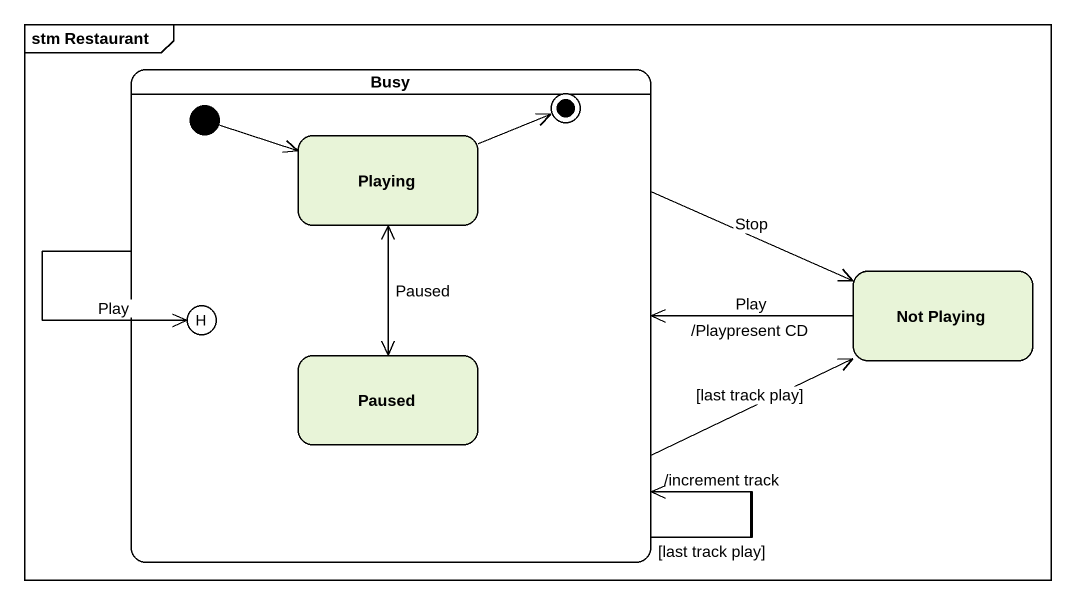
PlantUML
@startuml
mainframe stm Restaurant
hide empty description
state Busy {
  state Playing
  state history1 <<history>>
  state Paused
  [*] -right-> Playing
  Playing -right-> [*]
}
state "Not Playing" as Not_Playing
Busy --> Busy : [last track play]
Busy --> Busy : /increment track
Busy -left-> history1 : Play
Busy -right-> Not_Playing : Stop
Busy -right-> Not_Playing : [last track play]
Playing --> Paused : Paused
Not_Playing -left-> Busy : Play
Not_Playing -left-> Busy : /Playpresent CD
Paused -up-> Playing
@enduml
